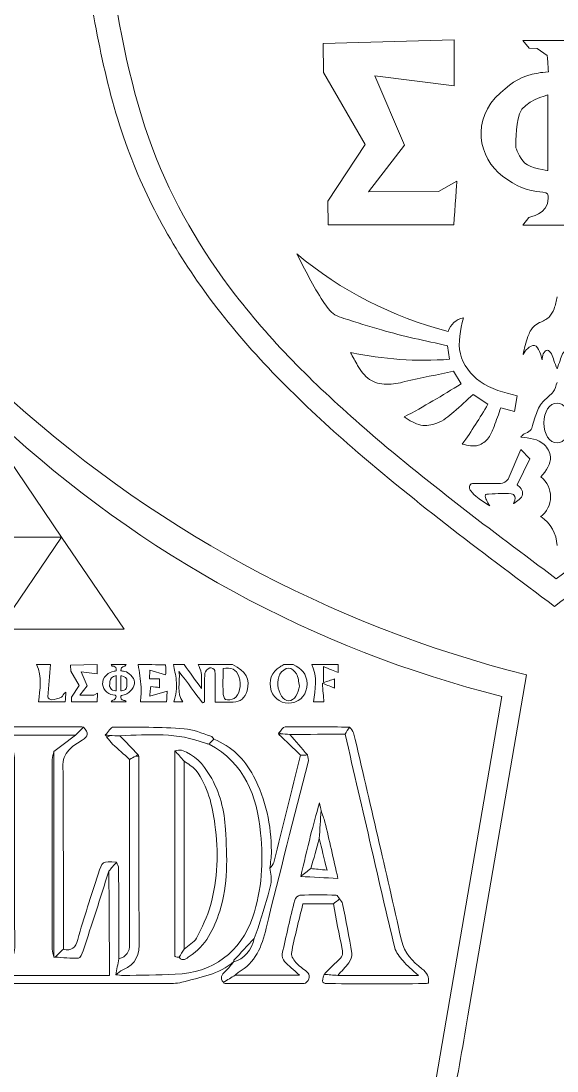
# Model space of a CAD drawing. Header units: inches. Extents: x 0 to 12, y 0 to 12.
# Drawn here: x 2.037 to 2.88, y 2.884 to 4.533 of the extents above; entities that cross this region are included whole.
import ezdxf

# ---------------------------------------------------------------- set-up
doc = ezdxf.new("R2010")
doc.units = ezdxf.units.IN
doc.header["$MEASUREMENT"] = 0

msp = doc.modelspace()

# ---------------------------------------------------------------- linework, layer by layer
at = {"color": 5, "lineweight": 0}
for p, q in [((2.7108, 4.0015), (2.7076, 4.0228)), ((2.7289, 3.9629), (2.7172, 3.9827)), ((2.771, 3.9309), (2.7478, 3.9462)), ((2.8169, 3.9443), (2.8131, 3.9196)), ((2.8131, 3.9196), (2.7914, 3.9253)), ((2.1007, 3.7222), (2.0022, 3.8669)), ((2.8028, 3.8131), (2.8227, 3.8595)), ((2.8227, 3.8595), (2.8372, 3.845)), ((2.8372, 3.845), (2.8171, 3.8042)), ((2.7491, 3.8064), (2.7908, 3.8064)), ((1.9038, 3.7222), (2.1007, 3.7222)), ((2.1007, 3.7222), (2.0022, 3.5774)), ((2.1991, 3.5774), (2.1007, 3.7222)), ((2.0022, 3.5774), (2.1991, 3.5774)), ((2.7053, 2.9633), (2.7932, 3.4717))]:
    msp.add_line(p, q, dxfattribs=at)
at = {"color": 250, "lineweight": 0}
msp.add_line((2.7395, 2.9705), (2.832, 3.5057), dxfattribs=at)
at = {"color": 5, "lineweight": 0}
for centre, radius, start, end in [((2.858, 4.6305), 0.604, 230.1334, 255.6659), ((2.739, 4.0349), 0.0322, 101.4674, 161.1937), ((2.6706, 4.5506), 0.5506, 257.9267, 274.1924), ((1.9374, 5.2174), 1.4833, 298.2597, 302.2494), ((2.1114, 4.3101), 0.7609, 324.5017, 330.1066), ((3.2344, 5.2248), 1.8077, 227.0707, 255.8739), ((2.7905, 3.8211), 0.0146, 271.0459, 327.1361), ((2.8305, 3.7856), 0.0392, 306.8379, 52.1804), ((2.8238, 3.7071), 0.0561, 1.9204, 57.3192)]:
    msp.add_arc(centre, radius, start, end, dxfattribs=at)
at = {"color": 250, "lineweight": 0}
msp.add_arc((3.2964, 5.351), 1.9029, 227.0707, 255.8739, dxfattribs=at)
at = {"color": 5, "lineweight": 0}
msp.add_ellipse((2.8798, 3.9014), major_axis=(0, 0.0313), ratio=0.665933, dxfattribs=at)
at = {"color": 250, "lineweight": 0}
for points in [[(2.8759, 3.6134), (2.7678, 3.6939), (2.578, 3.8352), (2.3409, 4.0661), (2.1874, 4.3286), (2.1535, 4.5232), (2.1368, 4.6262)], [(2.8759, 3.6134), (2.9841, 3.6939), (3.1739, 3.8352), (3.4109, 4.0661), (3.5645, 4.3286), (3.5984, 4.5232), (3.6151, 4.6262)], [(2.0004, 1.9577), (2.1085, 2.0382), (2.2984, 2.1795), (2.5354, 2.4105), (2.6889, 2.673), (2.7228, 2.8675), (2.7395, 2.9705)]]:
    msp.add_open_spline(points, degree=3, knots=[0, 0, 0, 0, 0.0808468, 0.1419248, 0.197496, 0.2597021, 0.2597021, 0.2597021, 0.2597021], dxfattribs=at)
at = {"color": 5, "lineweight": 0}
for points, knots in [([(2.8787, 3.6568), (2.7759, 3.7333), (2.5956, 3.8675), (2.3704, 4.0869), (2.2246, 4.3363), (2.1924, 4.5211), (2.1765, 4.619)], [0, 0, 0, 0, 0.0808468, 0.1419248, 0.197496, 0.2597021, 0.2597021, 0.2597021, 0.2597021]), ([(2.8787, 3.6568), (2.9814, 3.7333), (3.1618, 3.8675), (3.3869, 4.0869), (3.5328, 4.3363), (3.565, 4.5211), (3.5809, 4.619)], [0, 0, 0, 0, 0.0808468, 0.1419248, 0.197496, 0.2597021, 0.2597021, 0.2597021, 0.2597021]), ([(2.7076, 4.0228), (2.6728, 4.0303), (2.6177, 4.0423), (2.5599, 4.0608), (2.526, 4.0718), (2.5004, 4.1087), (2.4836, 4.1418), (2.4708, 4.1669)], [0, 0, 0, 0, 0.02753964, 0.04351363, 0.0474821, 0.05463243, 0.07669562, 0.07669562, 0.07669562, 0.07669562]), ([(2.8798, 4.0994), (2.8786, 4.0932), (2.8764, 4.0819), (2.8681, 4.0658), (2.854, 4.0602), (2.8405, 4.0522), (2.8319, 4.0337), (2.8286, 4.0185), (2.8265, 4.0091)], [0, 0, 0, 0, 0.00496667, 0.00889983, 0.01334248, 0.01630321, 0.02086423, 0.02843291, 0.02843291, 0.02843291, 0.02843291]), ([(2.8169, 3.9443), (2.7964, 3.9492), (2.7582, 3.9584), (2.7193, 4.01), (2.7281, 4.0473), (2.7326, 4.0665)], [0, 0, 0, 0, 0.01607831, 0.02987121, 0.04449574, 0.04449574, 0.04449574, 0.04449574]), ([(2.8564, 4.0005), (2.8554, 4.0047), (2.8534, 4.0128), (2.8456, 4.0267), (2.8324, 4.0189), (2.8285, 4.0124), (2.8265, 4.0091)], [0, 0, 0, 0, 0.00351206, 0.00679766, 0.00978558, 0.01288207, 0.01288207, 0.01288207, 0.01288207]), ([(2.7172, 3.9827), (2.6917, 3.9774), (2.6567, 3.9701), (2.6125, 3.9598), (2.5827, 3.9672), (2.5666, 3.99), (2.5589, 4.0053), (2.5554, 4.0122)], [0, 0, 0, 0, 0.02023305, 0.02779216, 0.03497388, 0.04239776, 0.04841567, 0.04841567, 0.04841567, 0.04841567]), ([(2.8798, 3.9864), (2.8781, 3.9909), (2.875, 3.9988), (2.8724, 4.009), (2.8648, 4.0186), (2.8567, 4.0097), (2.8565, 4.0037), (2.8564, 4.0005)], [0, 0, 0, 0, 0.00367448, 0.00651244, 0.00872326, 0.0109429, 0.0134626, 0.0134626, 0.0134626, 0.0134626]), ([(2.8798, 3.9864), (2.8815, 3.9909), (2.8846, 3.9988), (2.8872, 4.009), (2.8948, 4.0186), (2.9029, 4.0097), (2.9031, 4.0037), (2.9032, 4.0005)], [0, 0, 0, 0, 0.00367448, 0.00651244, 0.00872326, 0.0109429, 0.0134626, 0.0134626, 0.0134626, 0.0134626]), ([(2.8798, 3.9651), (2.8783, 3.9599), (2.8759, 3.9512), (2.8651, 3.942), (2.8527, 3.931), (2.8461, 3.9138), (2.8417, 3.8996), (2.8388, 3.8876), (2.8286, 3.8856), (2.8246, 3.8811), (2.8229, 3.8792)], [0, 0, 0, 0, 0.00412311, 0.00675957, 0.01082209, 0.01687384, 0.02044886, 0.02277519, 0.025562, 0.02745838, 0.02745838, 0.02745838, 0.02745838]), ([(2.7478, 3.9462), (2.7379, 3.9371), (2.7201, 3.9206), (2.6944, 3.8995), (2.6636, 3.895), (2.6481, 3.9054), (2.6397, 3.9109)], [0, 0, 0, 0, 0.01052872, 0.01884852, 0.02537562, 0.03288337, 0.03288337, 0.03288337, 0.03288337]), ([(2.7914, 3.9253), (2.788, 3.9154), (2.7824, 3.8993), (2.7736, 3.8773), (2.755, 3.8624), (2.7396, 3.8662), (2.7309, 3.8683)], [0, 0, 0, 0, 0.00813648, 0.01321573, 0.01827977, 0.02485473, 0.02485473, 0.02485473, 0.02485473]), ([(2.8546, 3.8166), (2.8625, 3.8268), (2.8753, 3.8434), (2.8578, 3.8755), (2.8366, 3.8778), (2.8229, 3.8792)], [0, 0, 0, 0, 0.00906876, 0.01459213, 0.02458282, 0.02458282, 0.02458282, 0.02458282]), ([(2.774, 3.7712), (2.7675, 3.7753), (2.7566, 3.7822), (2.746, 3.7919), (2.7408, 3.8), (2.744, 3.8062), (2.7477, 3.8064), (2.7491, 3.8064)], [0, 0, 0, 0, 0.00596177, 0.00986587, 0.01130521, 0.01296865, 0.01403095, 0.01403095, 0.01403095, 0.01403095]), ([(2.8171, 3.8042), (2.8194, 3.8024), (2.824, 3.7986), (2.8285, 3.7846), (2.8167, 3.7794), (2.8114, 3.7747), (2.8112, 3.7746)], [0, 0, 0, 0, 0.002263082, 0.004672888, 0.009805081, 0.009973743, 0.009973743, 0.009973743, 0.009973743]), ([(2.774, 3.7712), (2.7722, 3.7744), (2.7696, 3.7787), (2.767, 3.7842), (2.7663, 3.7896), (2.7785, 3.7901), (2.7902, 3.7906), (2.8035, 3.7907), (2.8115, 3.7894), (2.8152, 3.7835), (2.8132, 3.7781), (2.8112, 3.7746)], [0, 0, 0, 0, 0.00278599, 0.00388366, 0.00486863, 0.00626844, 0.01134116, 0.01538852, 0.01640716, 0.01732059, 0.0203083, 0.0203083, 0.0203083, 0.0203083]), ([(2.1355, 3.4239), (2.1313, 3.4196), (2.127, 3.4153), (2.1227, 3.411), (2.0787, 3.411), (2.0347, 3.411), (1.9906, 3.411), (1.9853, 3.4247), (1.9797, 3.4153), (1.9742, 3.4112), (1.9732, 3.4111), (1.9722, 3.4111), (1.9713, 3.411), (1.9053, 3.411), (1.8393, 3.411), (1.7733, 3.411), (1.7724, 3.411), (1.7714, 3.411), (1.7704, 3.411), (1.7675, 3.4122), (1.7646, 3.4135), (1.7609, 3.4151), (1.7631, 3.4185), (1.7651, 3.4214), (1.767, 3.4243), (1.8862, 3.4243), (2.0054, 3.4243), (2.1245, 3.4243), (2.1282, 3.4243), (2.1318, 3.4241), (2.1355, 3.4239)], [0, 0, 0, 0, 1, 1, 1, 2, 2, 2, 3, 3, 3, 4, 4, 4, 5, 5, 5, 6, 6, 6, 7, 7, 7, 8, 8, 8, 9, 9, 9, 10, 10, 10, 10]), ([(2.1355, 3.4239), (2.1437, 3.414), (2.1432, 3.4097), (2.1334, 3.4032), (2.127, 3.3989), (2.1199, 3.3953), (2.1146, 3.3898), (2.1083, 3.3832), (2.103, 3.3766), (2.1031, 3.3651), (2.104, 3.2684), (2.1037, 3.1717), (2.1038, 3.0749), (2.0994, 3.0708), (2.0951, 3.0667), (2.0907, 3.0626), (2.0901, 3.0626), (2.0894, 3.0626), (2.0888, 3.0625), (2.0888, 3.1701), (2.0888, 3.2777), (2.0888, 3.3853), (2.1001, 3.3939), (2.1114, 3.4024), (2.1227, 3.411), (2.127, 3.4153), (2.1313, 3.4196), (2.1355, 3.4239)], [0, 0, 0, 0, 1, 1, 1, 2, 2, 2, 3, 3, 3, 4, 4, 4, 5, 5, 5, 6, 6, 6, 7, 7, 7, 8, 8, 8, 9, 9, 9, 9]), ([(2.3404, 3.405), (2.3379, 3.4023), (2.3354, 3.3996), (2.3329, 3.3969), (2.3309, 3.3974), (2.3289, 3.3976), (2.327, 3.3983), (2.2834, 3.4157), (2.238, 3.4119), (2.1928, 3.4101), (2.1872, 3.4102), (2.1817, 3.4103), (2.1762, 3.4104), (2.1741, 3.4108), (2.1719, 3.4112), (2.1697, 3.4116), (2.1741, 3.4158), (2.1785, 3.4238), (2.1829, 3.4238), (2.2198, 3.4239), (2.2568, 3.4236), (2.2937, 3.4212), (2.3079, 3.4203), (2.3218, 3.4138), (2.3357, 3.4095), (2.3376, 3.4089), (2.3389, 3.4065), (2.3404, 3.405)], [0, 0, 0, 0, 1, 1, 1, 2, 2, 2, 3, 3, 3, 4, 4, 4, 5, 5, 5, 6, 6, 6, 7, 7, 7, 8, 8, 8, 9, 9, 9, 9]), ([(2.2209, 3.3806), (2.2115, 3.3905), (2.2021, 3.4003), (2.1928, 3.4101), (2.238, 3.4119), (2.2834, 3.4157), (2.327, 3.3983), (2.3289, 3.3976), (2.3309, 3.3974), (2.3329, 3.3969), (2.3886, 3.3669), (2.4083, 3.3163), (2.4139, 3.257), (2.4181, 3.2123), (2.4161, 3.1685), (2.4016, 3.1258), (2.3828, 3.0703), (2.3384, 3.0376), (2.2797, 3.0355), (2.2525, 3.0344), (2.2252, 3.034), (2.198, 3.0335), (2.1941, 3.0334), (2.1901, 3.0344), (2.1861, 3.0349), (2.1898, 3.0375), (2.1931, 3.0408), (2.1972, 3.0425), (2.2185, 3.0512), (2.2235, 3.0666), (2.2232, 3.0892), (2.2217, 3.1853), (2.2225, 3.2814), (2.2224, 3.3776), (2.2219, 3.3786), (2.2214, 3.3796), (2.2209, 3.3806)], [0, 0, 0, 0, 1, 1, 1, 2, 2, 2, 3, 3, 3, 4, 4, 4, 5, 5, 5, 6, 6, 6, 7, 7, 7, 8, 8, 8, 9, 9, 9, 10, 10, 10, 11, 11, 11, 12, 12, 12, 12]), ([(2.4452, 3.4133), (2.4443, 3.413), (2.4435, 3.4126), (2.4426, 3.4123), (2.4424, 3.4128), (2.4422, 3.4134), (2.4421, 3.4139), (2.4421, 3.4141), (2.4424, 3.4144), (2.4425, 3.4147), (2.4434, 3.4142), (2.4443, 3.4138), (2.4452, 3.4133)], [0, 0, 0, 0, 1, 1, 1, 2, 2, 2, 3, 3, 3, 4, 4, 4, 4]), ([(2.5536, 3.4238), (2.5513, 3.4201), (2.549, 3.4164), (2.5467, 3.4127), (2.5177, 3.4125), (2.4888, 3.4123), (2.4598, 3.4121), (2.455, 3.4125), (2.4501, 3.4129), (2.4452, 3.4133), (2.4443, 3.4138), (2.4434, 3.4142), (2.4425, 3.4147), (2.4458, 3.418), (2.4491, 3.4241), (2.4524, 3.4241), (2.4861, 3.4246), (2.5199, 3.424), (2.5536, 3.4238)], [0, 0, 0, 0, 1, 1, 1, 2, 2, 2, 3, 3, 3, 4, 4, 4, 5, 5, 5, 6, 6, 6, 6]), ([(2.5536, 3.4238), (2.5558, 3.4207), (2.5593, 3.4179), (2.5601, 3.4145), (2.5854, 3.3061), (2.6109, 3.1977), (2.6351, 3.089), (2.6397, 3.0684), (2.6528, 3.0557), (2.6673, 3.0442), (2.6756, 3.0377), (2.6786, 3.0317), (2.6779, 3.0216), (2.6758, 3.0213), (2.6735, 3.0208), (2.6713, 3.0208), (2.6216, 3.0207), (2.572, 3.0207), (2.5224, 3.0208), (2.5103, 3.0208), (2.5093, 3.0226), (2.5135, 3.0354), (2.5207, 3.0348), (2.528, 3.0342), (2.5352, 3.0337), (2.5765, 3.0337), (2.6177, 3.0337), (2.6619, 3.0337), (2.6522, 3.0427), (2.6443, 3.0491), (2.6377, 3.0566), (2.6324, 3.0627), (2.6265, 3.0697), (2.6247, 3.0772), (2.6118, 3.1296), (2.6, 3.1822), (2.5878, 3.2348), (2.5741, 3.2941), (2.5604, 3.3534), (2.5467, 3.4127), (2.549, 3.4164), (2.5513, 3.4201), (2.5536, 3.4238)], [0, 0, 0, 0, 1, 1, 1, 2, 2, 2, 3, 3, 3, 4, 4, 4, 5, 5, 5, 6, 6, 6, 7, 7, 7, 8, 8, 8, 9, 9, 9, 10, 10, 10, 11, 11, 11, 12, 12, 12, 13, 13, 13, 14, 14, 14, 14]), ([(2.3404, 3.405), (2.3682, 3.3932), (2.3884, 3.3743), (2.4026, 3.3469), (2.4219, 3.3093), (2.4308, 3.27), (2.4308, 3.2283), (2.4308, 3.2196), (2.4294, 3.2109), (2.4286, 3.2022), (2.4292, 3.1938), (2.4319, 3.185), (2.43, 3.1773), (2.4244, 3.1542), (2.417, 3.1315), (2.4101, 3.1087), (2.4084, 3.103), (2.4059, 3.0975), (2.4037, 3.0919), (2.3931, 3.0805), (2.3825, 3.0691), (2.372, 3.0577), (2.3716, 3.0572), (2.3719, 3.0561), (2.3718, 3.0553), (2.3718, 3.0553), (2.3719, 3.0556), (2.3719, 3.0556), (2.3484, 3.0351), (2.3184, 3.0307), (2.2899, 3.023), (2.2814, 3.0207), (2.2721, 3.021), (2.2632, 3.021), (2.1089, 3.0209), (1.9546, 3.0208), (1.8003, 3.0212), (1.7884, 3.0212), (1.7838, 3.0169), (1.7808, 3.0062), (1.7738, 2.9813), (1.7654, 2.9569), (1.7583, 2.9321), (1.7558, 2.9236), (1.7522, 2.9201), (1.7425, 2.9201), (1.6196, 2.9204), (1.4966, 2.9202), (1.3737, 2.9198), (1.362, 2.9197), (1.3577, 2.9245), (1.3575, 2.9352), (1.3629, 2.9347), (1.3683, 2.9342), (1.3737, 2.9338), (1.379, 2.9335), (1.3843, 2.9331), (1.3895, 2.933), (1.4786, 2.933), (1.5676, 2.933), (1.6566, 2.933), (1.6814, 2.933), (1.7062, 2.9328), (1.731, 2.9333), (1.735, 2.9333), (1.7415, 2.9358), (1.7426, 2.9387), (1.7535, 2.9697), (1.7636, 3.001), (1.774, 3.0322), (1.7788, 3.0326), (1.7836, 3.0334), (1.7884, 3.0334), (1.8462, 3.0335), (1.904, 3.0334), (1.9617, 3.0335), (1.9661, 3.0335), (1.9704, 3.0338), (1.9757, 3.0341), (1.9757, 3.0527), (1.9758, 3.0701), (1.9757, 3.0875), (1.9754, 3.1241), (1.975, 3.1607), (1.9747, 3.1973), (1.9785, 3.2012), (1.9823, 3.2051), (1.9861, 3.209), (1.9873, 3.2059), (1.9897, 3.2028), (1.9897, 3.1997), (1.99, 3.1517), (1.99, 3.1036), (1.9901, 3.0556), (1.9889, 3.05), (1.9873, 3.0445), (1.9867, 3.0389), (1.9865, 3.0373), (1.9889, 3.0354), (1.9901, 3.0336), (2.0518, 3.0336), (2.1135, 3.0336), (2.1762, 3.0336), (2.1762, 3.0454), (2.1763, 3.0555), (2.1762, 3.0657), (2.1759, 3.1096), (2.1756, 3.1536), (2.1753, 3.1975), (2.1792, 3.2021), (2.1831, 3.2068), (2.187, 3.2114), (2.1883, 3.2083), (2.1906, 3.2052), (2.1906, 3.2021), (2.1909, 3.1547), (2.191, 3.1072), (2.1911, 3.0598), (2.1894, 3.0515), (2.1878, 3.0432), (2.1861, 3.0349), (2.1901, 3.0344), (2.1941, 3.0334), (2.198, 3.0335), (2.2252, 3.034), (2.2525, 3.0344), (2.2797, 3.0355), (2.3384, 3.0376), (2.3828, 3.0703), (2.4016, 3.1258), (2.4161, 3.1685), (2.4181, 3.2123), (2.4139, 3.257), (2.4083, 3.3163), (2.3886, 3.3669), (2.3329, 3.3969), (2.3354, 3.3996), (2.3379, 3.4023), (2.3404, 3.405)], [0, 0, 0, 0, 1, 1, 1, 2, 2, 2, 3, 3, 3, 4, 4, 4, 5, 5, 5, 6, 6, 6, 7, 7, 7, 8, 8, 8, 9, 9, 9, 10, 10, 10, 11, 11, 11, 12, 12, 12, 13, 13, 13, 14, 14, 14, 15, 15, 15, 16, 16, 16, 17, 17, 17, 18, 18, 18, 19, 19, 19, 20, 20, 20, 21, 21, 21, 22, 22, 22, 23, 23, 23, 24, 24, 24, 25, 25, 25, 26, 26, 26, 27, 27, 27, 28, 28, 28, 29, 29, 29, 30, 30, 30, 31, 31, 31, 32, 32, 32, 33, 33, 33, 34, 34, 34, 35, 35, 35, 36, 36, 36, 37, 37, 37, 38, 38, 38, 39, 39, 39, 40, 40, 40, 41, 41, 41, 42, 42, 42, 43, 43, 43, 44, 44, 44, 45, 45, 45, 46, 46, 46, 46]), ([(2.0907, 3.0626), (2.1031, 3.0618), (2.1155, 3.0603), (2.1278, 3.0607), (2.1303, 3.0608), (2.1335, 3.0679), (2.1349, 3.0722), (2.1486, 3.1139), (2.1619, 3.1557), (2.1753, 3.1975), (2.1756, 3.1536), (2.1759, 3.1096), (2.1762, 3.0657), (2.1763, 3.0555), (2.1762, 3.0454), (2.1762, 3.0336), (2.1135, 3.0336), (2.0518, 3.0336), (1.9901, 3.0336), (1.999, 3.0415), (2.0074, 3.0501), (2.017, 3.0571), (2.0242, 3.0624), (2.0273, 3.0679), (2.0273, 3.0772), (2.0269, 3.1759), (2.0271, 3.2746), (2.027, 3.3733), (2.027, 3.3772), (2.0259, 3.3811), (2.0253, 3.385), (2.0138, 3.3937), (2.0022, 3.4023), (1.9906, 3.411), (2.0347, 3.411), (2.0787, 3.411), (2.1227, 3.411), (2.1114, 3.4024), (2.1001, 3.3939), (2.0888, 3.3853), (2.0879, 3.3811), (2.0862, 3.3769), (2.0862, 3.3727), (2.086, 3.2735), (2.086, 3.1743), (2.0862, 3.075), (2.0862, 3.0708), (2.0879, 3.0667), (2.0888, 3.0625), (2.0894, 3.0626), (2.0901, 3.0626), (2.0907, 3.0626)], [0, 0, 0, 0, 1, 1, 1, 2, 2, 2, 3, 3, 3, 4, 4, 4, 5, 5, 5, 6, 6, 6, 7, 7, 7, 8, 8, 8, 9, 9, 9, 10, 10, 10, 11, 11, 11, 12, 12, 12, 13, 13, 13, 14, 14, 14, 15, 15, 15, 16, 16, 16, 17, 17, 17, 17]), ([(2.1762, 3.4104), (2.1749, 3.4094), (2.1736, 3.4085), (2.1723, 3.4076), (2.1714, 3.4089), (2.1706, 3.4103), (2.1697, 3.4116), (2.1719, 3.4112), (2.1741, 3.4108), (2.1762, 3.4104)], [0, 0, 0, 0, 1, 1, 1, 2, 2, 2, 3, 3, 3, 3]), ([(2.1762, 3.4104), (2.1817, 3.4103), (2.1872, 3.4102), (2.1928, 3.4101), (2.2021, 3.4003), (2.2115, 3.3905), (2.2209, 3.3806), (2.2198, 3.3798), (2.2187, 3.379), (2.2176, 3.3782), (2.2143, 3.3765), (2.2111, 3.3747), (2.2079, 3.3729), (2.199, 3.3809), (2.19, 3.3889), (2.1812, 3.3971), (2.1779, 3.4002), (2.1753, 3.4041), (2.1723, 3.4076), (2.1736, 3.4085), (2.1749, 3.4094), (2.1762, 3.4104)], [0, 0, 0, 0, 1, 1, 1, 2, 2, 2, 3, 3, 3, 4, 4, 4, 5, 5, 5, 6, 6, 6, 7, 7, 7, 7]), ([(2.4874, 3.38), (2.4783, 3.3907), (2.4691, 3.4014), (2.4599, 3.4121), (2.4888, 3.4123), (2.5177, 3.4125), (2.5467, 3.4127), (2.5604, 3.3534), (2.5741, 3.2941), (2.5878, 3.2348), (2.6, 3.1822), (2.6118, 3.1296), (2.6247, 3.0772), (2.6265, 3.0697), (2.6324, 3.0627), (2.6377, 3.0566), (2.6443, 3.0491), (2.6522, 3.0427), (2.6619, 3.0337), (2.6177, 3.0337), (2.5765, 3.0337), (2.5352, 3.0337), (2.541, 3.0403), (2.5473, 3.0465), (2.5523, 3.0536), (2.5552, 3.0578), (2.5581, 3.0637), (2.5573, 3.0683), (2.5531, 3.0943), (2.548, 3.1202), (2.5428, 3.146), (2.5422, 3.1488), (2.5397, 3.1513), (2.5381, 3.1539), (2.5363, 3.1559), (2.5346, 3.1598), (2.5328, 3.1598), (2.5138, 3.1603), (2.4946, 3.1604), (2.4756, 3.1597), (2.4727, 3.1596), (2.4683, 3.155), (2.4675, 3.1517), (2.4605, 3.1238), (2.4539, 3.0958), (2.4478, 3.0677), (2.447, 3.064), (2.4489, 3.0584), (2.4515, 3.0555), (2.4577, 3.0486), (2.4651, 3.0429), (2.4749, 3.0341), (2.4389, 3.0341), (2.4065, 3.0341), (2.374, 3.0341), (2.3755, 3.0355), (2.3768, 3.0373), (2.3785, 3.0382), (2.4056, 3.0538), (2.4159, 3.0788), (2.4228, 3.1081), (2.4436, 3.1953), (2.4667, 3.2819), (2.4887, 3.3688), (2.4895, 3.3722), (2.4879, 3.3762), (2.4874, 3.38)], [0, 0, 0, 0, 1, 1, 1, 2, 2, 2, 3, 3, 3, 4, 4, 4, 5, 5, 5, 6, 6, 6, 7, 7, 7, 8, 8, 8, 9, 9, 9, 10, 10, 10, 11, 11, 11, 12, 12, 12, 13, 13, 13, 14, 14, 14, 15, 15, 15, 16, 16, 16, 17, 17, 17, 18, 18, 18, 19, 19, 19, 20, 20, 20, 21, 21, 21, 22, 22, 22, 22]), ([(2.4452, 3.4133), (2.4501, 3.4129), (2.455, 3.4125), (2.4599, 3.4121), (2.4691, 3.4014), (2.4783, 3.3907), (2.4874, 3.38), (2.4838, 3.3799), (2.4802, 3.3798), (2.4766, 3.3797), (2.4653, 3.3906), (2.4539, 3.4014), (2.4426, 3.4123), (2.4435, 3.4126), (2.4443, 3.413), (2.4452, 3.4133)], [0, 0, 0, 0, 1, 1, 1, 2, 2, 2, 3, 3, 3, 4, 4, 4, 5, 5, 5, 5]), ([(2.0888, 3.0625), (2.0879, 3.0667), (2.0862, 3.0708), (2.0862, 3.075), (2.086, 3.1743), (2.086, 3.2735), (2.0862, 3.3727), (2.0862, 3.3769), (2.0879, 3.3811), (2.0888, 3.3853), (2.0888, 3.2777), (2.0888, 3.1701), (2.0888, 3.0625)], [0, 0, 0, 0, 1, 1, 1, 2, 2, 2, 3, 3, 3, 4, 4, 4, 4]), ([(2.2859, 3.0623), (2.2916, 3.0546), (2.2972, 3.0605), (2.3017, 3.0633), (2.3281, 3.08), (2.3402, 3.1066), (2.3495, 3.1347), (2.3635, 3.1766), (2.361, 3.22), (2.3587, 3.2629), (2.3572, 3.2926), (2.3497, 3.3216), (2.3342, 3.3477), (2.3235, 3.3655), (2.3104, 3.3808), (2.2897, 3.3874), (2.2866, 3.3883), (2.2827, 3.3868), (2.2792, 3.3865), (2.2792, 3.2807), (2.2791, 3.1749), (2.279, 3.0691), (2.279, 3.0671), (2.2784, 3.064), (2.2794, 3.0633), (2.281, 3.0621), (2.2837, 3.0626), (2.2859, 3.0623)], [0, 0, 0, 0, 1, 1, 1, 2, 2, 2, 3, 3, 3, 4, 4, 4, 5, 5, 5, 6, 6, 6, 7, 7, 7, 8, 8, 8, 9, 9, 9, 9]), ([(2.2935, 3.0748), (2.291, 3.0707), (2.2885, 3.0665), (2.2859, 3.0623), (2.2837, 3.0626), (2.281, 3.0621), (2.2794, 3.0633), (2.2784, 3.064), (2.279, 3.0671), (2.279, 3.0691), (2.2791, 3.1749), (2.2792, 3.2807), (2.2792, 3.3865), (2.284, 3.3811), (2.2887, 3.3758), (2.2935, 3.3704), (2.2935, 3.2719), (2.2935, 3.1734), (2.2935, 3.0748)], [0, 0, 0, 0, 1, 1, 1, 2, 2, 2, 3, 3, 3, 4, 4, 4, 5, 5, 5, 6, 6, 6, 6]), ([(2.2792, 3.3865), (2.2827, 3.3868), (2.2866, 3.3883), (2.2897, 3.3874), (2.3104, 3.3808), (2.3235, 3.3655), (2.3342, 3.3477), (2.3497, 3.3216), (2.3572, 3.2926), (2.3587, 3.2629), (2.361, 3.22), (2.3635, 3.1766), (2.3495, 3.1347), (2.3402, 3.1066), (2.3281, 3.08), (2.3017, 3.0633), (2.2972, 3.0605), (2.2916, 3.0546), (2.2859, 3.0623), (2.2885, 3.0665), (2.291, 3.0707), (2.2935, 3.0748), (2.3002, 3.0806), (2.3091, 3.0852), (2.313, 3.0924), (2.3217, 3.1087), (2.3299, 3.1259), (2.335, 3.1436), (2.3469, 3.1852), (2.3479, 3.2279), (2.3421, 3.2706), (2.3379, 3.3009), (2.3312, 3.3309), (2.312, 3.3559), (2.3074, 3.362), (2.2997, 3.3657), (2.2935, 3.3704), (2.2887, 3.3758), (2.284, 3.3811), (2.2792, 3.3865)], [0, 0, 0, 0, 1, 1, 1, 2, 2, 2, 3, 3, 3, 4, 4, 4, 5, 5, 5, 6, 6, 6, 7, 7, 7, 8, 8, 8, 9, 9, 9, 10, 10, 10, 11, 11, 11, 12, 12, 12, 13, 13, 13, 13]), ([(2.1861, 3.0349), (2.1878, 3.0432), (2.1894, 3.0515), (2.1911, 3.0598), (2.2029, 3.0634), (2.2081, 3.0701), (2.208, 3.0836), (2.2075, 3.1801), (2.2078, 3.2765), (2.2079, 3.3729), (2.2111, 3.3747), (2.2143, 3.3765), (2.2176, 3.3782), (2.2192, 3.378), (2.2208, 3.3778), (2.2224, 3.3776), (2.2225, 3.2814), (2.2217, 3.1853), (2.2232, 3.0892), (2.2235, 3.0666), (2.2185, 3.0512), (2.1972, 3.0425), (2.1931, 3.0408), (2.1898, 3.0375), (2.1861, 3.0349)], [0, 0, 0, 0, 1, 1, 1, 2, 2, 2, 3, 3, 3, 4, 4, 4, 5, 5, 5, 6, 6, 6, 7, 7, 7, 8, 8, 8, 8]), ([(2.2209, 3.3806), (2.2214, 3.3796), (2.2219, 3.3786), (2.2224, 3.3776), (2.2208, 3.3778), (2.2192, 3.378), (2.2176, 3.3782), (2.2187, 3.379), (2.2198, 3.3798), (2.2209, 3.3806)], [0, 0, 0, 0, 1, 1, 1, 2, 2, 2, 3, 3, 3, 3]), ([(2.4037, 3.0919), (2.4059, 3.0975), (2.4084, 3.103), (2.4101, 3.1087), (2.417, 3.1315), (2.4244, 3.1542), (2.43, 3.1773), (2.4319, 3.185), (2.4292, 3.1938), (2.4286, 3.2022), (2.4307, 3.2051), (2.4338, 3.2079), (2.4347, 3.2112), (2.4488, 3.2673), (2.4627, 3.3235), (2.4766, 3.3797), (2.4802, 3.3798), (2.4838, 3.3799), (2.4874, 3.38), (2.4879, 3.3762), (2.4895, 3.3722), (2.4887, 3.3688), (2.4667, 3.2819), (2.4436, 3.1953), (2.4228, 3.1081), (2.4159, 3.0788), (2.4056, 3.0538), (2.3785, 3.0382), (2.3768, 3.0373), (2.3755, 3.0355), (2.374, 3.0341), (2.3678, 3.0304), (2.3616, 3.0266), (2.3554, 3.0229), (2.3496, 3.0299), (2.3526, 3.035), (2.3585, 3.0403), (2.3635, 3.0448), (2.3674, 3.0504), (2.3719, 3.0556), (2.3719, 3.0556), (2.3718, 3.0553), (2.3718, 3.0553), (2.3866, 3.0582), (2.4011, 3.0747), (2.4037, 3.0919)], [0, 0, 0, 0, 1, 1, 1, 2, 2, 2, 3, 3, 3, 4, 4, 4, 5, 5, 5, 6, 6, 6, 7, 7, 7, 8, 8, 8, 9, 9, 9, 10, 10, 10, 11, 11, 11, 12, 12, 12, 13, 13, 13, 14, 14, 14, 15, 15, 15, 15]), ([(2.5088, 3.2925), (2.5082, 3.2958), (2.5075, 3.2991), (2.5064, 3.3049), (2.5013, 3.2863), (2.4966, 3.2701), (2.4925, 3.2538), (2.487, 3.2322), (2.4821, 3.2106), (2.4769, 3.189), (2.496, 3.1881), (2.5151, 3.1871), (2.5354, 3.1862), (2.5283, 3.2172), (2.5218, 3.246), (2.5149, 3.2746), (2.5135, 3.2807), (2.5109, 3.2865), (2.5088, 3.2925)], [0, 0, 0, 0, 1, 1, 1, 2, 2, 2, 3, 3, 3, 4, 4, 4, 5, 5, 5, 6, 6, 6, 6]), ([(2.5088, 3.2925), (2.5079, 3.2778), (2.507, 3.2632), (2.5061, 3.2486), (2.5017, 3.2329), (2.4973, 3.2172), (2.4928, 3.2016), (2.4875, 3.1974), (2.4822, 3.1932), (2.4769, 3.189), (2.4821, 3.2106), (2.487, 3.2322), (2.4925, 3.2538), (2.4966, 3.2701), (2.5013, 3.2863), (2.5064, 3.3049), (2.5075, 3.2991), (2.5082, 3.2958), (2.5088, 3.2925)], [0, 0, 0, 0, 1, 1, 1, 2, 2, 2, 3, 3, 3, 4, 4, 4, 5, 5, 5, 6, 6, 6, 6]), ([(2.5088, 3.2925), (2.5109, 3.2865), (2.5135, 3.2807), (2.5149, 3.2746), (2.5218, 3.246), (2.5283, 3.2172), (2.5354, 3.1862), (2.5151, 3.1871), (2.496, 3.1881), (2.4769, 3.189), (2.4822, 3.1932), (2.4875, 3.1974), (2.4928, 3.2016), (2.5004, 3.2008), (2.5081, 3.2001), (2.5183, 3.1991), (2.5137, 3.2177), (2.5099, 3.2331), (2.5061, 3.2486), (2.507, 3.2632), (2.5079, 3.2778), (2.5088, 3.2925)], [0, 0, 0, 0, 1, 1, 1, 2, 2, 2, 3, 3, 3, 4, 4, 4, 5, 5, 5, 6, 6, 6, 7, 7, 7, 7]), ([(2.0907, 3.0626), (2.0951, 3.0667), (2.0994, 3.0708), (2.1038, 3.0749), (2.1169, 3.0719), (2.1228, 3.0766), (2.1265, 3.0902), (2.1359, 3.1247), (2.1476, 3.1586), (2.1584, 3.1927), (2.1649, 3.2132), (2.165, 3.2132), (2.187, 3.2114), (2.1831, 3.2068), (2.1792, 3.2021), (2.1753, 3.1975), (2.1619, 3.1557), (2.1486, 3.1139), (2.1349, 3.0722), (2.1335, 3.0679), (2.1303, 3.0608), (2.1278, 3.0607), (2.1155, 3.0603), (2.1031, 3.0618), (2.0907, 3.0626)], [0, 0, 0, 0, 1, 1, 1, 2, 2, 2, 3, 3, 3, 4, 4, 4, 5, 5, 5, 6, 6, 6, 7, 7, 7, 8, 8, 8, 8]), ([(2.3554, 3.0229), (2.3616, 3.0266), (2.3678, 3.0304), (2.374, 3.0341), (2.4065, 3.0341), (2.4389, 3.0341), (2.4749, 3.0341), (2.4651, 3.0429), (2.4577, 3.0486), (2.4515, 3.0555), (2.4489, 3.0584), (2.447, 3.064), (2.4478, 3.0677), (2.4539, 3.0958), (2.4605, 3.1238), (2.4675, 3.1517), (2.4683, 3.155), (2.4727, 3.1596), (2.4756, 3.1597), (2.4946, 3.1604), (2.5138, 3.1603), (2.5328, 3.1598), (2.5346, 3.1598), (2.5363, 3.1559), (2.5381, 3.1539), (2.5348, 3.1513), (2.5315, 3.1487), (2.5282, 3.1461), (2.5124, 3.1461), (2.4966, 3.1461), (2.4803, 3.1461), (2.474, 3.1197), (2.4672, 3.0942), (2.4623, 3.0684), (2.4614, 3.0637), (2.4669, 3.0568), (2.471, 3.0523), (2.4761, 3.0467), (2.4831, 3.0429), (2.4885, 3.0375), (2.4903, 3.0356), (2.4909, 3.0309), (2.4898, 3.0283), (2.4886, 3.0253), (2.485, 3.0211), (2.4824, 3.0211), (2.441, 3.0206), (2.3995, 3.0208), (2.3581, 3.0209), (2.3572, 3.0209), (2.3563, 3.0222), (2.3554, 3.0229)], [0, 0, 0, 0, 1, 1, 1, 2, 2, 2, 3, 3, 3, 4, 4, 4, 5, 5, 5, 6, 6, 6, 7, 7, 7, 8, 8, 8, 9, 9, 9, 10, 10, 10, 11, 11, 11, 12, 12, 12, 13, 13, 13, 14, 14, 14, 15, 15, 15, 16, 16, 16, 17, 17, 17, 17]), ([(2.5282, 3.1461), (2.5315, 3.1487), (2.5348, 3.1513), (2.5381, 3.1539), (2.5397, 3.1513), (2.5422, 3.1488), (2.5428, 3.146), (2.548, 3.1202), (2.5531, 3.0943), (2.5573, 3.0683), (2.5581, 3.0637), (2.5552, 3.0578), (2.5523, 3.0536), (2.5473, 3.0465), (2.541, 3.0403), (2.5352, 3.0337), (2.528, 3.0342), (2.5207, 3.0348), (2.5135, 3.0354), (2.521, 3.0427), (2.5281, 3.0503), (2.536, 3.0572), (2.5417, 3.0622), (2.544, 3.0669), (2.5422, 3.075), (2.5369, 3.0985), (2.5328, 3.1224), (2.5282, 3.1461)], [0, 0, 0, 0, 1, 1, 1, 2, 2, 2, 3, 3, 3, 4, 4, 4, 5, 5, 5, 6, 6, 6, 7, 7, 7, 8, 8, 8, 9, 9, 9, 9]), ([(2.0032, 2.0012), (2.1059, 2.0776), (2.2862, 2.2118), (2.5114, 2.4312), (2.6573, 2.6806), (2.6895, 2.8654), (2.7053, 2.9633)], [0, 0, 0, 0, 0.0808468, 0.1419248, 0.197496, 0.2597021, 0.2597021, 0.2597021, 0.2597021])]:
    msp.add_open_spline(points, degree=3, knots=knots, dxfattribs=at)
at = {"color": 2, "lineweight": 0}
for points, knots in [([(2.5936, 4.4465), (2.5936, 4.4465), (2.64, 4.3376), (2.64, 4.3376), (2.64, 4.3376), (2.5833, 4.2642), (2.5833, 4.2642), (2.5833, 4.2642), (2.6934, 4.2649), (2.6934, 4.2649), (2.6934, 4.2649), (2.7222, 4.2811), (2.7222, 4.2811), (2.7222, 4.2811), (2.7193, 4.2372), (2.7176, 4.2124), (2.6446, 4.2124), (2.5201, 4.2124), (2.5201, 4.2124), (2.5201, 4.2124), (2.5193, 4.2499), (2.5193, 4.2499), (2.5193, 4.2499), (2.5784, 4.3389), (2.5784, 4.3389), (2.5784, 4.3389), (2.5128, 4.4517), (2.5128, 4.4517), (2.5128, 4.4517), (2.5122, 4.4975), (2.5122, 4.4975), (2.5122, 4.4975), (2.7181, 4.5032), (2.7181, 4.5032), (2.7181, 4.4791), (2.7181, 4.455), (2.7182, 4.4309), (2.7182, 4.4309), (2.5936, 4.4465), (2.5936, 4.4465)], [0, 0, 0, 0, 1, 1, 1, 2, 2, 2, 3, 3, 3, 4, 4, 4, 5, 5, 5, 6, 6, 6, 7, 7, 7, 8, 8, 8, 9, 9, 9, 10, 10, 10, 11, 11, 11, 12, 12, 12, 13, 13, 13, 13]), ([(2.9423, 4.5024), (2.9423, 4.5024), (2.9328, 4.4902), (2.9328, 4.4902), (2.9328, 4.4902), (2.9021, 4.4862), (2.9023, 4.4602), (2.9023, 4.4583), (2.9023, 4.4565), (2.9023, 4.4541), (2.9118, 4.4526), (2.921, 4.4515), (2.9301, 4.4497), (2.9533, 4.4452), (2.9619, 4.4361), (2.9795, 4.4202), (3.0139, 4.3892), (3.0172, 4.3456), (2.9879, 4.3097), (2.9665, 4.2833), (2.9498, 4.2708), (2.917, 4.265), (2.9022, 4.2623), (2.9021, 4.2627), (2.9023, 4.2475), (2.9024, 4.2305), (2.9249, 4.2245), (2.9249, 4.2245), (2.9249, 4.2245), (2.9296, 4.2244), (2.932, 4.2244), (2.9438, 4.2244), (2.9427, 4.2123), (2.9427, 4.2123), (2.9427, 4.2123), (2.8261, 4.2123), (2.8261, 4.2123), (2.8261, 4.2123), (2.8357, 4.2244), (2.8357, 4.2244), (2.8357, 4.2244), (2.8657, 4.2287), (2.866, 4.2543), (2.8661, 4.2607), (2.865, 4.2631), (2.8575, 4.2639), (2.8304, 4.2665), (2.8167, 4.2722), (2.7943, 4.289), (2.7563, 4.3174), (2.7436, 4.3784), (2.7908, 4.42), (2.8113, 4.4381), (2.8236, 4.4465), (2.8502, 4.4511), (2.855, 4.4519), (2.8599, 4.4524), (2.8662, 4.4532), (2.8657, 4.4616), (2.8645, 4.4784), (2.8645, 4.4784), (2.8645, 4.4784), (2.8485, 4.4898), (2.8485, 4.4898), (2.8485, 4.4898), (2.8358, 4.4902), (2.8358, 4.4902), (2.8358, 4.4902), (2.8258, 4.5024), (2.8258, 4.5024), (2.8258, 4.5024), (2.9423, 4.5024), (2.9423, 4.5024)], [0, 0, 0, 0, 1, 1, 1, 2, 2, 2, 3, 3, 3, 4, 4, 4, 5, 5, 5, 6, 6, 6, 7, 7, 7, 8, 8, 8, 9, 9, 9, 10, 10, 10, 11, 11, 11, 12, 12, 12, 13, 13, 13, 14, 14, 14, 15, 15, 15, 16, 16, 16, 17, 17, 17, 18, 18, 18, 19, 19, 19, 20, 20, 20, 21, 21, 21, 22, 22, 22, 23, 23, 23, 24, 24, 24, 24]), ([(2.8654, 4.4166), (2.8654, 4.4166), (2.8274, 4.4069), (2.8209, 4.3872), (2.8145, 4.3674), (2.815, 4.3341), (2.815, 4.3341), (2.815, 4.3341), (2.8205, 4.3181), (2.8291, 4.3097), (2.8377, 4.3012), (2.8654, 4.298), (2.8654, 4.298), (2.8654, 4.298), (2.8654, 4.4166), (2.8654, 4.4166)], [0, 0, 0, 0, 1, 1, 1, 2, 2, 2, 3, 3, 3, 4, 4, 4, 5, 5, 5, 5])]:
    msp.add_open_spline(points, degree=3, knots=knots, dxfattribs=at)
at = {"color": 1, "lineweight": 0}
for points, knots in [([(2.0836, 3.522), (2.0821, 3.505), (2.0805, 3.4881), (2.0795, 3.4711), (2.0794, 3.4696), (2.0835, 3.4663), (2.0853, 3.4665), (2.0906, 3.4672), (2.096, 3.4686), (2.1007, 3.471), (2.103, 3.4721), (2.1037, 3.4761), (2.1076, 3.4785), (2.1074, 3.4738), (2.1071, 3.4691), (2.1068, 3.4635), (2.0922, 3.4635), (2.0781, 3.4635), (2.0648, 3.4635), (2.0666, 3.4829), (2.0712, 3.5027), (2.0616, 3.522), (2.0689, 3.522), (2.0763, 3.522), (2.0836, 3.522)], [0, 0, 0, 0, 1, 1, 1, 2, 2, 2, 3, 3, 3, 4, 4, 4, 5, 5, 5, 6, 6, 6, 7, 7, 7, 8, 8, 8, 8]), ([(2.1316, 3.5107), (2.1316, 3.5107), (2.141, 3.4886), (2.141, 3.4886), (2.141, 3.4886), (2.1295, 3.4737), (2.1295, 3.4737), (2.1295, 3.4737), (2.1518, 3.4739), (2.1518, 3.4739), (2.1518, 3.4739), (2.1577, 3.4772), (2.1577, 3.4772), (2.1577, 3.4772), (2.1571, 3.4683), (2.1568, 3.4633), (2.142, 3.4633), (2.1167, 3.4633), (2.1167, 3.4633), (2.1167, 3.4633), (2.1166, 3.4708), (2.1166, 3.4708), (2.1166, 3.4708), (2.1285, 3.4889), (2.1285, 3.4889), (2.1285, 3.4889), (2.1153, 3.5117), (2.1153, 3.5117), (2.1153, 3.5117), (2.1151, 3.521), (2.1151, 3.521), (2.1151, 3.521), (2.1568, 3.5222), (2.1568, 3.5222), (2.1569, 3.5173), (2.1569, 3.5124), (2.1569, 3.5075), (2.1569, 3.5075), (2.1316, 3.5107), (2.1316, 3.5107)], [0, 0, 0, 0, 1, 1, 1, 2, 2, 2, 3, 3, 3, 4, 4, 4, 5, 5, 5, 6, 6, 6, 7, 7, 7, 8, 8, 8, 9, 9, 9, 10, 10, 10, 11, 11, 11, 12, 12, 12, 13, 13, 13, 13]), ([(2.2023, 3.522), (2.2023, 3.522), (2.2003, 3.5195), (2.2003, 3.5195), (2.2003, 3.5195), (2.1941, 3.5187), (2.1942, 3.5134), (2.1942, 3.5131), (2.1942, 3.5127), (2.1942, 3.5122), (2.1961, 3.5119), (2.1979, 3.5117), (2.1998, 3.5113), (2.2045, 3.5104), (2.2062, 3.5086), (2.2098, 3.5053), (2.2168, 3.4991), (2.2174, 3.4902), (2.2115, 3.483), (2.2072, 3.4776), (2.2038, 3.4751), (2.1971, 3.4739), (2.1941, 3.4734), (2.1941, 3.4734), (2.1942, 3.4704), (2.1942, 3.4669), (2.1987, 3.4657), (2.1987, 3.4657), (2.1987, 3.4657), (2.1997, 3.4657), (2.2002, 3.4657), (2.2026, 3.4657), (2.2023, 3.4632), (2.2023, 3.4632), (2.2023, 3.4632), (2.1787, 3.4632), (2.1787, 3.4632), (2.1787, 3.4632), (2.1807, 3.4657), (2.1807, 3.4657), (2.1807, 3.4657), (2.1868, 3.4666), (2.1868, 3.4717), (2.1868, 3.473), (2.1866, 3.4735), (2.1851, 3.4737), (2.1796, 3.4742), (2.1768, 3.4754), (2.1723, 3.4788), (2.1646, 3.4845), (2.162, 3.4969), (2.1716, 3.5053), (2.1757, 3.509), (2.1782, 3.5107), (2.1836, 3.5116), (2.1846, 3.5118), (2.1856, 3.5119), (2.1868, 3.512), (2.1867, 3.5137), (2.1865, 3.5171), (2.1865, 3.5171), (2.1865, 3.5171), (2.1833, 3.5194), (2.1833, 3.5194), (2.1833, 3.5194), (2.1807, 3.5195), (2.1807, 3.5195), (2.1807, 3.5195), (2.1787, 3.522), (2.1787, 3.522), (2.1787, 3.522), (2.2023, 3.522), (2.2023, 3.522)], [0, 0, 0, 0, 1, 1, 1, 2, 2, 2, 3, 3, 3, 4, 4, 4, 5, 5, 5, 6, 6, 6, 7, 7, 7, 8, 8, 8, 9, 9, 9, 10, 10, 10, 11, 11, 11, 12, 12, 12, 13, 13, 13, 14, 14, 14, 15, 15, 15, 16, 16, 16, 17, 17, 17, 18, 18, 18, 19, 19, 19, 20, 20, 20, 21, 21, 21, 22, 22, 22, 23, 23, 23, 24, 24, 24, 24]), ([(2.2643, 3.5217), (2.2656, 3.5165), (2.2645, 3.5061), (2.2645, 3.5061), (2.2645, 3.5061), (2.2395, 3.5133), (2.2395, 3.5133), (2.2395, 3.5133), (2.2394, 3.4998), (2.2394, 3.4998), (2.2394, 3.4998), (2.2547, 3.4998), (2.2547, 3.4998), (2.2547, 3.4998), (2.2551, 3.4884), (2.2551, 3.4856), (2.2508, 3.4874), (2.2465, 3.4856), (2.2415, 3.4877), (2.2402, 3.4869), (2.2397, 3.4721), (2.2397, 3.4721), (2.2397, 3.4721), (2.267, 3.48), (2.267, 3.48), (2.267, 3.48), (2.2663, 3.4682), (2.266, 3.4632), (2.2509, 3.4632), (2.2368, 3.4632), (2.2251, 3.4632), (2.2255, 3.4712), (2.2267, 3.4789), (2.2261, 3.4866), (2.2252, 3.4984), (2.2231, 3.5102), (2.2215, 3.522), (2.2346, 3.522), (2.2512, 3.5217), (2.2643, 3.5217)], [0, 0, 0, 0, 1, 1, 1, 2, 2, 2, 3, 3, 3, 4, 4, 4, 5, 5, 5, 6, 6, 6, 7, 7, 7, 8, 8, 8, 9, 9, 9, 10, 10, 10, 11, 11, 11, 12, 12, 12, 13, 13, 13, 13]), ([(2.3696, 3.522), (2.391, 3.5118), (2.3979, 3.4993), (2.3925, 3.4806), (2.3893, 3.4695), (2.3821, 3.4632), (2.3705, 3.463), (2.3603, 3.4627), (2.3502, 3.4629), (2.3423, 3.4629), (2.3423, 3.4798), (2.3426, 3.4963), (2.342, 3.5127), (2.3419, 3.5143), (2.3357, 3.5176), (2.3339, 3.5168), (2.3306, 3.5153), (2.3265, 3.5114), (2.3263, 3.5082), (2.3253, 3.4977), (2.3259, 3.4871), (2.3259, 3.4765), (2.3259, 3.4721), (2.3259, 3.4678), (2.3259, 3.4634), (2.3248, 3.4628), (2.3237, 3.4623), (2.3225, 3.4617), (2.311, 3.4772), (2.2994, 3.4926), (2.2855, 3.5113), (2.2882, 3.4932), (2.2808, 3.4774), (2.2917, 3.4633), (2.2869, 3.4633), (2.2813, 3.4633), (2.2775, 3.4633), (2.2788, 3.4686), (2.2807, 3.474), (2.2813, 3.4794), (2.2819, 3.4855), (2.282, 3.4917), (2.2813, 3.4977), (2.2803, 3.5059), (2.2783, 3.5139), (2.2767, 3.522), (2.2824, 3.522), (2.2881, 3.522), (2.2938, 3.522), (2.3023, 3.5101), (2.3108, 3.4982), (2.3207, 3.4845), (2.3207, 3.4942), (2.3212, 3.5017), (2.3205, 3.5091), (2.32, 3.5135), (2.3174, 3.5177), (2.3158, 3.522), (2.3337, 3.522), (2.3516, 3.522), (2.3696, 3.522)], [0, 0, 0, 0, 1, 1, 1, 2, 2, 2, 3, 3, 3, 4, 4, 4, 5, 5, 5, 6, 6, 6, 7, 7, 7, 8, 8, 8, 9, 9, 9, 10, 10, 10, 11, 11, 11, 12, 12, 12, 13, 13, 13, 14, 14, 14, 15, 15, 15, 16, 16, 16, 17, 17, 17, 18, 18, 18, 19, 19, 19, 20, 20, 20, 20]), ([(2.3548, 3.516), (2.3548, 3.5033), (2.3545, 3.4909), (2.3549, 3.4784), (2.3551, 3.4745), (2.3562, 3.4681), (2.3585, 3.4673), (2.3625, 3.4659), (2.3683, 3.4668), (2.3722, 3.4688), (2.381, 3.4734), (2.3841, 3.49), (2.3796, 3.5031), (2.3757, 3.5147), (2.3674, 3.518), (2.3548, 3.516)], [0, 0, 0, 0, 1, 1, 1, 2, 2, 2, 3, 3, 3, 4, 4, 4, 5, 5, 5, 5]), ([(2.4649, 3.522), (2.4777, 3.516), (2.4868, 3.5074), (2.4868, 3.4919), (2.4867, 3.4757), (2.4779, 3.4645), (2.4624, 3.4616), (2.4491, 3.4591), (2.435, 3.4676), (2.4307, 3.4806), (2.4256, 3.4959), (2.4312, 3.5114), (2.4444, 3.5184), (2.4464, 3.5195), (2.4483, 3.5208), (2.4502, 3.522), (2.4551, 3.522), (2.46, 3.522), (2.4649, 3.522)], [0, 0, 0, 0, 1, 1, 1, 2, 2, 2, 3, 3, 3, 4, 4, 4, 5, 5, 5, 6, 6, 6, 6]), ([(2.4751, 3.4878), (2.4735, 3.495), (2.4732, 3.5019), (2.4702, 3.5073), (2.4679, 3.5116), (2.4619, 3.5167), (2.4579, 3.5165), (2.4531, 3.5162), (2.4465, 3.5116), (2.4443, 3.5071), (2.4385, 3.4956), (2.4403, 3.4833), (2.4468, 3.4724), (2.4526, 3.4627), (2.4636, 3.4628), (2.4694, 3.4725), (2.4722, 3.4772), (2.4733, 3.4829), (2.4751, 3.4878)], [0, 0, 0, 0, 1, 1, 1, 2, 2, 2, 3, 3, 3, 4, 4, 4, 5, 5, 5, 6, 6, 6, 6]), ([(2.5358, 3.522), (2.5358, 3.5167), (2.5358, 3.5114), (2.5358, 3.5094), (2.5291, 3.5121), (2.5218, 3.5151), (2.5126, 3.5188), (2.5126, 3.5089), (2.5126, 3.5026), (2.5126, 3.4936), (2.5188, 3.4957), (2.5245, 3.4976), (2.5301, 3.4994), (2.5301, 3.4954), (2.5301, 3.4896), (2.5301, 3.485), (2.525, 3.487), (2.5193, 3.4893), (2.5109, 3.4927), (2.5119, 3.4807), (2.5126, 3.4722), (2.5134, 3.4633), (2.5098, 3.4633), (2.5029, 3.4633), (2.4971, 3.4633), (2.5, 3.4831), (2.5033, 3.5027), (2.4942, 3.522), (2.5081, 3.522), (2.5219, 3.522), (2.5358, 3.522)], [0, 0, 0, 0, 1, 1, 1, 2, 2, 2, 3, 3, 3, 4, 4, 4, 5, 5, 5, 6, 6, 6, 7, 7, 7, 8, 8, 8, 9, 9, 9, 10, 10, 10, 10]), ([(2.1867, 3.5046), (2.1867, 3.5046), (2.179, 3.5027), (2.1777, 3.4987), (2.1764, 3.4947), (2.1765, 3.4879), (2.1765, 3.4879), (2.1765, 3.4879), (2.1776, 3.4847), (2.1793, 3.483), (2.1811, 3.4812), (2.1867, 3.4806), (2.1867, 3.4806), (2.1867, 3.4806), (2.1867, 3.5046), (2.1867, 3.5046)], [0, 0, 0, 0, 1, 1, 1, 2, 2, 2, 3, 3, 3, 4, 4, 4, 5, 5, 5, 5]), ([(2.1943, 3.4805), (2.1947, 3.4805), (2.1993, 3.481), (2.2013, 3.4828), (2.2033, 3.4847), (2.2037, 3.4879), (2.2037, 3.4879), (2.2037, 3.4879), (2.204, 3.4952), (2.2033, 3.4991), (2.2025, 3.5029), (2.1943, 3.5044), (2.1943, 3.5044), (2.1943, 3.5044), (2.1943, 3.4916), (2.1943, 3.4805)], [0, 0, 0, 0, 1, 1, 1, 2, 2, 2, 3, 3, 3, 4, 4, 4, 5, 5, 5, 5])]:
    msp.add_open_spline(points, degree=3, knots=knots, dxfattribs=at)

doc.saveas('drawing.dxf')
